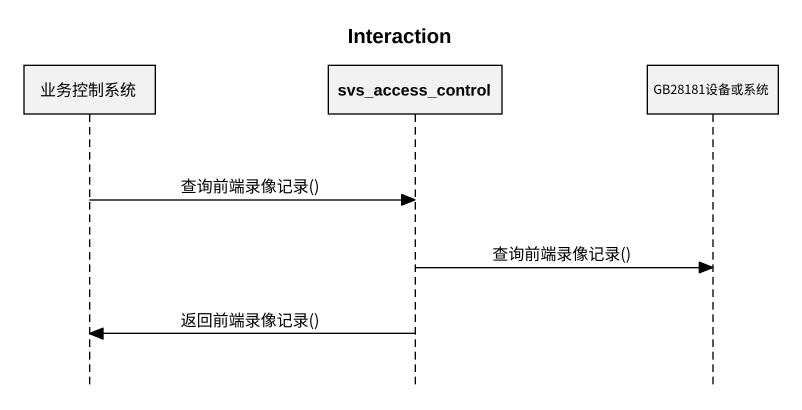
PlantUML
@startuml
title Interaction
hide footbox
participant 业务控制系统
participant svs_access_control
participant GB28181设备或系统

业务控制系统 -> svs_access_control : 查询前端录像记录()
svs_access_control -> GB28181设备或系统 : 查询前端录像记录()
svs_access_control -> 业务控制系统 : 返回前端录像记录()
@enduml
